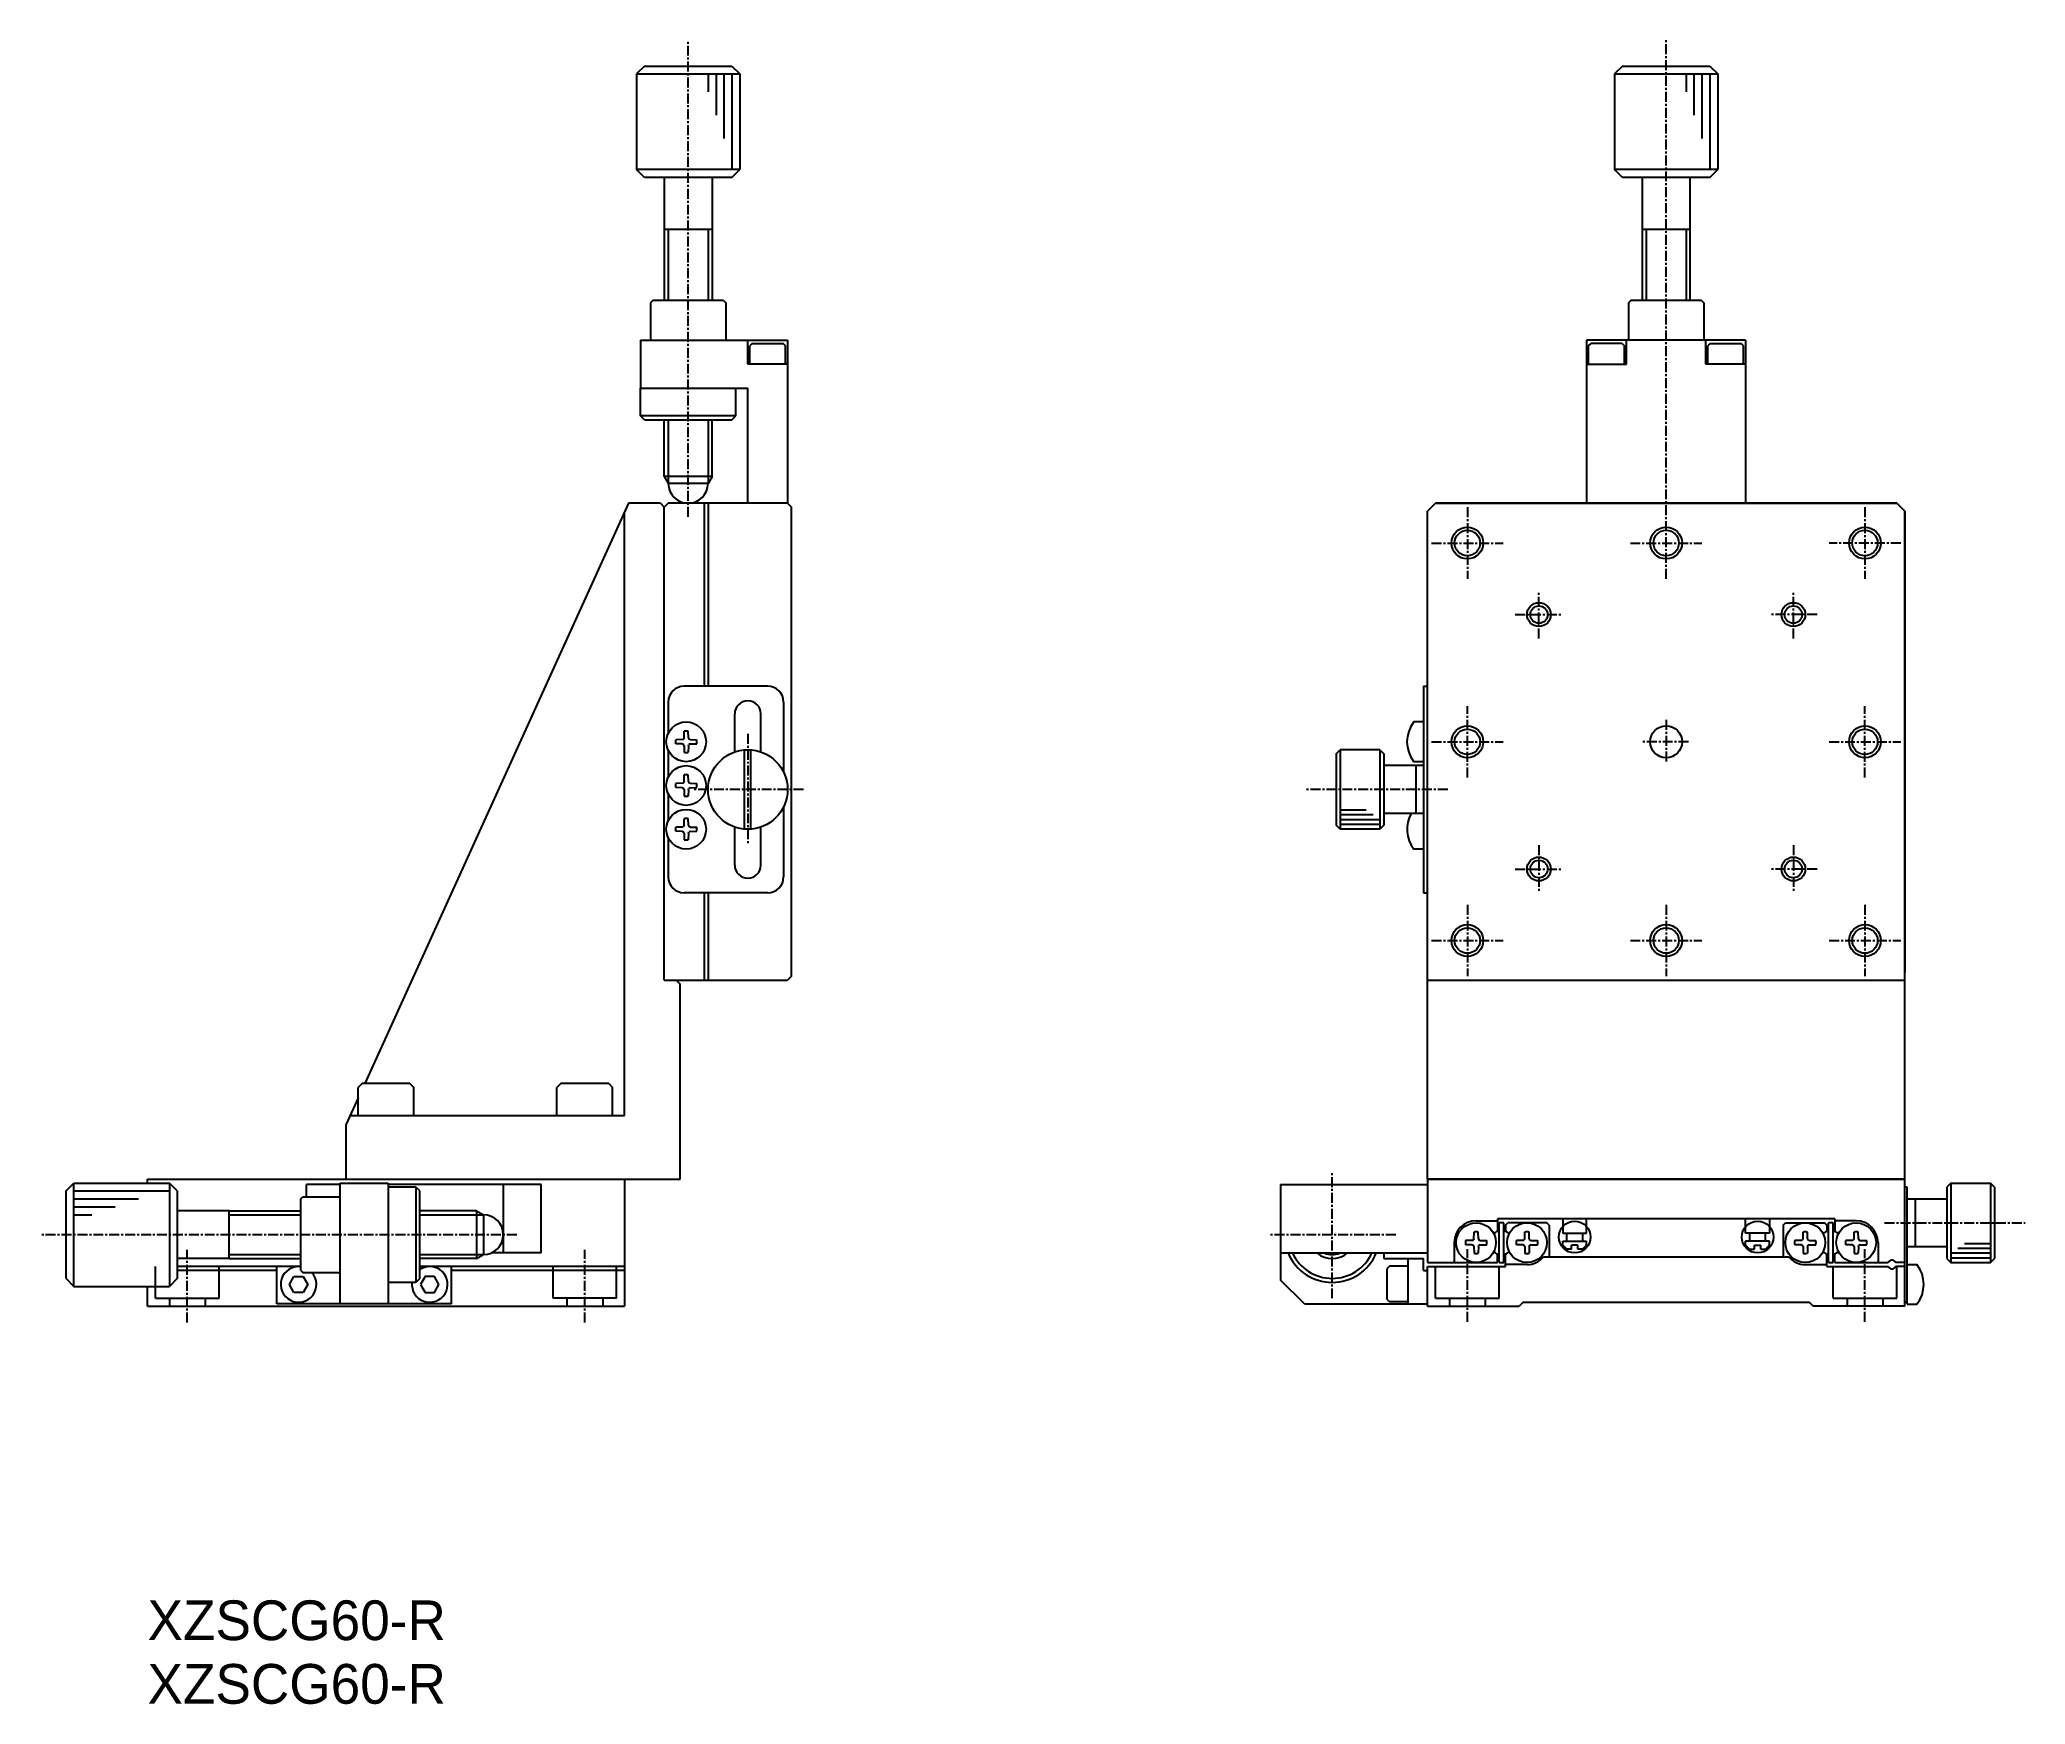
# Model space of a CAD drawing. Extents: x 90 to 340, y -14 to 196.
import ezdxf

# ---------------------------------------------------------------- set-up
doc = ezdxf.new("R2010")
doc.units = 0
doc.linetypes.add('CENTER', pattern=[2, 1.25, -0.25, 0.25, -0.25])
doc.layers.get('0').update_dxf_attribs({"linetype": 'CONTINUOUS'})
doc.layers.add('CENTER', color=1, linetype='CENTER')

msp = doc.modelspace()

# ---------------------------------------------------------------- linework, layer by layer
at = {"color": 7, "linetype": 'CONTINUOUS'}
for p, q in [((166.46, 192.42), (165.46, 191.42)), ((166.46, 192.42), (177.46, 192.42)), ((177.46, 192.42), (178.46, 191.42)), ((289.46, 192.42), (288.46, 191.42)), ((289.46, 192.42), (300.46, 192.42)), ((300.46, 192.42), (301.46, 191.42)), ((165.46, 191.42), (165.46, 179.42)), ((178.46, 191.42), (178.46, 179.42)), ((288.46, 191.42), (288.46, 179.42)), ((301.46, 191.42), (301.46, 179.42)), ((166.46, 178.42), (165.46, 179.42)), ((177.46, 178.42), (166.46, 178.42)), ((168.96, 178.42), (168.96, 162.92)), ((174.96, 178.42), (174.96, 162.92)), ((177.46, 178.42), (178.46, 179.42)), ((289.46, 178.42), (288.46, 179.42)), ((300.46, 178.42), (289.46, 178.42)), ((291.96, 178.42), (291.96, 162.92)), ((297.96, 178.42), (297.96, 162.92)), ((300.46, 178.42), (301.46, 179.42)), ((168.96, 171.92), (174.96, 171.92)), ((291.96, 171.92), (297.96, 171.92)), ((167.51, 162.92), (167.21, 162.62)), ((167.21, 162.62), (167.21, 157.92)), ((176.41, 162.92), (167.51, 162.92)), ((176.41, 162.92), (176.71, 162.62)), ((176.71, 162.62), (176.71, 157.92)), ((290.51, 162.92), (290.21, 162.62)), ((290.21, 162.62), (290.21, 157.92)), ((299.41, 162.92), (290.51, 162.92)), ((299.41, 162.92), (299.71, 162.62)), ((299.71, 162.62), (299.71, 157.92)), ((165.96, 157.92), (165.96, 151.92)), ((165.96, 157.92), (184.46, 157.92)), ((179.46, 154.92), (179.46, 157.92)), ((180.01, 157.52), (179.71, 157.22)), ((180.01, 157.52), (183.91, 157.52)), ((184.21, 157.22), (183.91, 157.52)), ((184.46, 157.92), (184.46, 137.42)), ((304.96, 157.92), (284.96, 157.92)), ((284.96, 157.92), (284.96, 137.42)), ((285.21, 157.22), (285.51, 157.52)), ((289.41, 157.52), (285.51, 157.52)), ((289.41, 157.52), (289.71, 157.22)), ((289.96, 154.92), (289.96, 157.92)), ((299.96, 154.92), (299.96, 157.92)), ((300.51, 157.52), (300.21, 157.22)), ((300.51, 157.52), (304.41, 157.52)), ((304.71, 157.22), (304.41, 157.52)), ((304.96, 157.92), (304.96, 137.42)), ((184.46, 154.92), (179.46, 154.92)), ((179.71, 154.92), (179.71, 157.22)), ((184.21, 154.92), (184.21, 157.22)), ((284.96, 154.92), (289.96, 154.92)), ((285.21, 154.92), (285.21, 157.22)), ((289.71, 154.92), (289.71, 157.22)), ((304.96, 154.92), (299.96, 154.92)), ((300.21, 154.92), (300.21, 157.22)), ((304.71, 154.92), (304.71, 157.22)), ((165.96, 148.42), (165.96, 151.92)), ((165.96, 151.92), (179.46, 151.92)), ((177.96, 148.42), (177.96, 151.92)), ((179.46, 137.42), (179.46, 151.92)), ((166.46, 147.92), (165.96, 148.42)), ((166.46, 147.92), (177.46, 147.92)), ((168.96, 140.79), (168.96, 147.92)), ((174.96, 140.79), (174.96, 147.92)), ((177.46, 147.92), (177.96, 148.42)), ((168.96, 140.79), (169.46, 139.92)), ((174.96, 140.79), (168.96, 140.79)), ((174.46, 139.92), (169.46, 139.92)), ((174.96, 140.79), (174.46, 139.92)), ((164.46, 137.42), (131.28, 64.42)), ((168.46, 137.42), (164.46, 137.42)), ((168.46, 137.42), (168.96, 136.92)), ((168.96, 136.92), (169.46, 137.42)), ((184.46, 137.42), (169.46, 137.42)), ((173.96, 137.42), (173.96, 114.42)), ((174.46, 137.42), (174.46, 114.42)), ((184.46, 137.42), (184.96, 136.92)), ((265.96, 137.42), (264.96, 136.42)), ((265.96, 137.42), (264.96, 136.42)), ((265.96, 137.42), (323.96, 137.42)), ((323.96, 137.42), (265.96, 137.42)), ((324.96, 136.42), (323.96, 137.42)), ((323.96, 137.42), (324.96, 136.42)), ((163.96, 60.42), (163.96, 136.32)), ((168.96, 77.42), (168.96, 136.92)), ((184.96, 77.92), (184.96, 136.92)), ((264.96, 52.42), (264.96, 136.42)), ((264.96, 78.42), (264.96, 136.42)), ((324.96, 52.42), (324.96, 136.42)), ((324.96, 136.42), (324.96, 78.42)), ((169.46, 112.42), (169.46, 108.51)), ((181.96, 114.42), (171.46, 114.42)), ((183.96, 112.42), (183.96, 103.6)), ((264.46, 114.42), (264.96, 114.42)), ((264.46, 114.42), (264.46, 88.42)), ((177.81, 106.07), (177.81, 110.92)), ((181.11, 106.21), (181.11, 110.92)), ((264.46, 109.92), (263.24, 109.92)), ((171.23, 107.7), (170.39, 107.68)), ((171.23, 107.7), (171.36, 107.76)), ((171.44, 107.92), (171.36, 107.76)), ((171.44, 107.92), (171.45, 108.75)), ((171.99, 107.92), (171.97, 108.75)), ((171.99, 107.92), (172.06, 107.76)), ((172.19, 107.7), (172.06, 107.76)), ((172.19, 107.7), (173.04, 107.68)), ((169.46, 106.33), (169.46, 103.01)), ((171.23, 107.15), (170.39, 107.16)), ((171.23, 107.15), (171.36, 107.09)), ((171.44, 106.92), (171.36, 107.09)), ((171.44, 106.92), (171.45, 106.1)), ((171.99, 106.92), (171.97, 106.1)), ((171.99, 106.92), (172.06, 107.09)), ((172.19, 107.15), (172.06, 107.09)), ((172.19, 107.15), (173.04, 107.16)), ((179.06, 96.44), (179.06, 106.41)), ((179.86, 96.44), (179.86, 106.41)), ((253.46, 105.92), (253.96, 106.42)), ((253.46, 105.92), (253.46, 96.92)), ((258.96, 106.42), (253.96, 106.42)), ((258.96, 106.42), (259.46, 105.92)), ((259.46, 105.92), (259.46, 96.92)), ((264.46, 104.92), (263.24, 104.92)), ((171.44, 102.42), (171.36, 102.26)), ((171.44, 102.42), (171.45, 103.25)), ((171.99, 102.42), (171.97, 103.25)), ((171.99, 102.42), (172.06, 102.26)), ((264.46, 104.42), (259.46, 104.42)), ((263.46, 104.42), (263.46, 98.42)), ((169.46, 100.83), (169.46, 97.51)), ((171.23, 102.2), (170.39, 102.18)), ((171.23, 101.65), (170.39, 101.66)), ((171.23, 102.2), (171.36, 102.26)), ((171.23, 101.65), (171.36, 101.59)), ((171.44, 101.42), (171.36, 101.59)), ((171.44, 101.42), (171.45, 100.6)), ((171.99, 101.42), (171.97, 100.6)), ((171.99, 101.42), (172.06, 101.59)), ((172.19, 102.2), (172.06, 102.26)), ((172.19, 101.65), (172.06, 101.59)), ((172.19, 102.2), (173.04, 102.18)), ((172.19, 101.65), (173.04, 101.66)), ((171.44, 96.92), (171.45, 97.75)), ((171.99, 96.92), (171.97, 97.75)), ((183.96, 99.24), (183.96, 90.42)), ((264.46, 98.42), (259.46, 98.42)), ((169.46, 95.33), (169.46, 90.42)), ((171.23, 96.7), (170.39, 96.68)), ((171.23, 96.15), (170.39, 96.16)), ((171.23, 96.7), (171.36, 96.76)), ((171.23, 96.15), (171.36, 96.09)), ((171.44, 96.92), (171.36, 96.76)), ((171.44, 95.92), (171.36, 96.09)), ((171.44, 95.92), (171.45, 95.1)), ((171.99, 95.92), (171.97, 95.1)), ((171.99, 96.92), (172.06, 96.76)), ((171.99, 95.92), (172.06, 96.09)), ((172.19, 96.7), (172.06, 96.76)), ((172.19, 96.15), (172.06, 96.09)), ((172.19, 96.7), (173.04, 96.68)), ((172.19, 96.15), (173.04, 96.16)), ((177.81, 91.92), (177.81, 96.78)), ((181.11, 91.92), (181.11, 96.64)), ((253.96, 96.42), (253.46, 96.92)), ((258.96, 96.42), (253.96, 96.42)), ((259.46, 96.92), (258.96, 96.42)), ((264.46, 93.92), (263.24, 93.92)), ((181.96, 88.42), (171.46, 88.42)), ((173.96, 88.42), (173.96, 77.42)), ((174.46, 88.42), (174.46, 77.42)), ((264.46, 88.42), (264.96, 88.42)), ((168.96, 77.42), (184.46, 77.42)), ((170.46, 77.42), (170.96, 76.92)), ((184.96, 77.92), (184.46, 77.42)), ((264.96, 77.42), (324.96, 77.42)), ((170.96, 52.42), (170.96, 76.92)), ((130.46, 62.62), (128.96, 59.32)), ((130.96, 64.42), (130.46, 63.92)), ((130.46, 60.42), (130.46, 63.92)), ((136.96, 64.42), (130.96, 64.42)), ((136.96, 64.42), (137.46, 63.92)), ((137.46, 60.42), (137.46, 63.92)), ((155.96, 64.42), (155.46, 63.92)), ((155.46, 60.42), (155.46, 63.92)), ((161.96, 64.42), (155.96, 64.42)), ((161.96, 64.42), (162.46, 63.92)), ((162.46, 60.42), (162.46, 63.92)), ((129.46, 60.42), (163.96, 60.42)), ((128.96, 52.42), (128.96, 59.32)), ((93.71, 50.92), (94.71, 51.92)), ((93.71, 39.92), (93.71, 50.92)), ((94.71, 51.92), (106.71, 51.92)), ((103.96, 52.42), (170.96, 52.42)), ((103.96, 51.92), (103.96, 52.42)), ((107.71, 50.92), (106.71, 51.92)), ((107.71, 50.92), (107.71, 39.92)), ((123.21, 49.87), (123.51, 50.17)), ((123.51, 50.17), (128.21, 50.17)), ((123.96, 50.17), (123.96, 51.72)), ((128.21, 51.72), (123.96, 51.72)), ((128.21, 51.92), (134.21, 51.92)), ((128.21, 36.72), (128.21, 51.92)), ((134.21, 51.92), (134.21, 36.72)), ((153.46, 51.72), (134.21, 51.72)), ((137.71, 51.42), (134.21, 51.42)), ((137.71, 51.42), (137.71, 39.42)), ((138.21, 50.92), (137.71, 51.42)), ((138.21, 39.92), (138.21, 50.92)), ((148.71, 51.72), (148.71, 43.12)), ((153.46, 43.12), (153.46, 51.72)), ((163.96, 52.42), (163.96, 36.42)), ((246.46, 51.72), (246.46, 39.72)), ((246.46, 51.72), (264.96, 51.72)), ((264.96, 52.42), (324.96, 52.42)), ((264.96, 52.42), (264.96, 41.92)), ((324.96, 52.42), (264.96, 52.42)), ((324.96, 36.42), (324.96, 52.42)), ((325.26, 51.42), (324.96, 51.42)), ((325.26, 36.67), (325.26, 51.42)), ((330.76, 51.92), (330.26, 51.42)), ((330.26, 51.42), (330.26, 42.42)), ((330.76, 51.92), (335.76, 51.92)), ((336.26, 51.42), (335.76, 51.92)), ((336.26, 51.42), (336.26, 42.42)), ((114.21, 48.42), (107.71, 48.42)), ((114.21, 48.42), (123.21, 48.42)), ((114.21, 42.42), (114.21, 48.42)), ((123.21, 49.87), (123.21, 40.97)), ((145.35, 48.42), (138.21, 48.42)), ((145.35, 48.42), (146.21, 47.92)), ((145.35, 48.42), (145.35, 42.42)), ((146.21, 47.92), (146.21, 42.92)), ((325.26, 49.92), (330.26, 49.92)), ((326.26, 49.92), (326.26, 43.92)), ((270.79, 44.92), (270.8, 45.75)), ((271.06, 47.17), (273.76, 47.17)), ((271.34, 44.92), (271.32, 45.75)), ((316.16, 47.42), (273.76, 47.42)), ((273.76, 47.42), (273.76, 45.84)), ((273.96, 41.92), (273.96, 46.92)), ((274.56, 46.92), (273.96, 46.92)), ((274.56, 41.92), (274.56, 46.92)), ((274.76, 46.62), (275.06, 46.92)), ((274.76, 46.62), (274.76, 45.84)), ((279.96, 46.92), (275.06, 46.92)), ((277.19, 44.92), (277.2, 45.75)), ((277.74, 44.92), (277.72, 45.75)), ((280.26, 46.62), (279.96, 46.92)), ((280.26, 46.62), (280.26, 42.62)), ((281.96, 47.42), (281.96, 45.62)), ((281.96, 45.62), (284.96, 45.62)), ((282.46, 44.62), (282.46, 45.62)), ((284.46, 45.62), (284.46, 44.62)), ((284.96, 45.62), (284.96, 47.42)), ((304.96, 45.62), (304.96, 47.42)), ((307.96, 45.62), (304.96, 45.62)), ((305.46, 45.62), (305.46, 44.62)), ((307.46, 44.62), (307.46, 45.62)), ((307.96, 47.42), (307.96, 45.62)), ((309.66, 46.62), (309.96, 46.92)), ((309.66, 46.62), (309.66, 42.62)), ((309.96, 46.92), (314.86, 46.92)), ((312.19, 44.92), (312.2, 45.75)), ((312.74, 44.92), (312.72, 45.75)), ((315.16, 46.62), (314.86, 46.92)), ((315.16, 46.62), (315.16, 45.84)), ((315.36, 41.92), (315.36, 46.92)), ((315.96, 46.92), (315.36, 46.92)), ((315.96, 41.92), (315.96, 46.92)), ((316.16, 47.42), (316.16, 45.84)), ((318.86, 47.17), (316.16, 47.17)), ((318.59, 44.92), (318.6, 45.75)), ((319.14, 44.92), (319.12, 45.75)), ((145.35, 42.42), (146.21, 42.92)), ((153.46, 43.12), (147.19, 43.12)), ((246.46, 43.12), (264.96, 43.12)), ((259.46, 43.12), (259.46, 42.42)), ((268.31, 44.42), (268.31, 41.92)), ((270.58, 44.7), (269.74, 44.68)), ((270.58, 44.15), (269.74, 44.16)), ((270.58, 44.7), (270.71, 44.76)), ((270.58, 44.15), (270.71, 44.09)), ((270.79, 44.92), (270.71, 44.76)), ((270.79, 43.92), (270.71, 44.09)), ((270.79, 43.92), (270.8, 43.1)), ((271.34, 43.92), (271.32, 43.1)), ((271.34, 44.92), (271.41, 44.76)), ((271.34, 43.92), (271.41, 44.09)), ((271.54, 44.7), (271.41, 44.76)), ((271.54, 44.15), (271.41, 44.09)), ((271.54, 44.7), (272.39, 44.68)), ((271.54, 44.15), (272.39, 44.16)), ((273.76, 41.92), (273.76, 43.01)), ((274.76, 41.42), (274.76, 43.01)), ((276.98, 44.7), (276.14, 44.68)), ((276.98, 44.15), (276.14, 44.16)), ((276.98, 44.7), (277.11, 44.76)), ((276.98, 44.15), (277.11, 44.09)), ((277.19, 44.92), (277.11, 44.76)), ((277.19, 43.92), (277.11, 44.09)), ((277.19, 43.92), (277.2, 43.1)), ((277.74, 43.92), (277.72, 43.1)), ((277.74, 44.92), (277.81, 44.76)), ((277.74, 43.92), (277.81, 44.09)), ((277.94, 44.7), (277.81, 44.76)), ((277.94, 44.15), (277.81, 44.09)), ((277.94, 44.7), (278.79, 44.68)), ((277.94, 44.15), (278.79, 44.16)), ((279.54, 42.62), (310.38, 42.62)), ((281.96, 44.62), (284.96, 44.62)), ((281.96, 44.12), (281.96, 44.62)), ((281.96, 44.12), (282.46, 43.62)), ((283.06, 43.62), (282.46, 43.62)), ((283.06, 43.62), (283.06, 44.12)), ((283.86, 44.12), (283.06, 44.12)), ((283.86, 43.62), (283.86, 44.12)), ((284.46, 43.62), (283.86, 43.62)), ((284.96, 44.12), (284.46, 43.62)), ((284.96, 44.12), (284.96, 44.62)), ((307.96, 44.62), (304.96, 44.62)), ((304.96, 44.12), (304.96, 44.62)), ((304.96, 44.12), (305.46, 43.62)), ((305.46, 43.62), (306.06, 43.62)), ((306.06, 44.12), (306.86, 44.12)), ((306.06, 43.62), (306.06, 44.12)), ((306.86, 43.62), (306.86, 44.12)), ((306.86, 43.62), (307.46, 43.62)), ((307.96, 44.12), (307.46, 43.62)), ((307.96, 44.12), (307.96, 44.62)), ((311.98, 44.7), (311.14, 44.68)), ((311.98, 44.15), (311.14, 44.16)), ((311.98, 44.7), (312.11, 44.76)), ((311.98, 44.15), (312.11, 44.09)), ((312.19, 44.92), (312.11, 44.76)), ((312.19, 43.92), (312.11, 44.09)), ((312.19, 43.92), (312.2, 43.1)), ((312.74, 43.92), (312.72, 43.1)), ((312.74, 44.92), (312.81, 44.76)), ((312.74, 43.92), (312.81, 44.09)), ((312.94, 44.7), (312.81, 44.76)), ((312.94, 44.15), (312.81, 44.09)), ((312.94, 44.7), (313.79, 44.68)), ((312.94, 44.15), (313.79, 44.16)), ((315.16, 41.42), (315.16, 43.01)), ((316.16, 41.92), (316.16, 43.01)), ((318.38, 44.7), (317.54, 44.68)), ((318.38, 44.15), (317.54, 44.16)), ((318.38, 44.7), (318.51, 44.76)), ((318.38, 44.15), (318.51, 44.09)), ((318.59, 44.92), (318.51, 44.76)), ((318.59, 43.92), (318.51, 44.09)), ((318.59, 43.92), (318.6, 43.1)), ((319.14, 43.92), (319.12, 43.1)), ((319.14, 44.92), (319.21, 44.76)), ((319.14, 43.92), (319.21, 44.09)), ((319.34, 44.7), (319.21, 44.76)), ((319.34, 44.15), (319.21, 44.09)), ((319.34, 44.7), (320.19, 44.68)), ((319.34, 44.15), (320.19, 44.16)), ((321.61, 44.42), (321.61, 41.92)), ((325.26, 43.92), (330.26, 43.92)), ((114.21, 42.42), (107.71, 42.42)), ((122.96, 41.42), (107.71, 41.42)), ((120.21, 40.92), (107.71, 40.92)), ((114.21, 42.42), (123.21, 42.42)), ((120.21, 36.72), (120.21, 41.42)), ((121.81, 39.17), (122.38, 40.17)), ((122.38, 40.17), (123.54, 40.17)), ((123.21, 40.97), (123.51, 40.67)), ((123.51, 40.67), (128.21, 40.67)), ((123.54, 40.17), (124.12, 39.17)), ((145.35, 42.42), (138.21, 42.42)), ((163.96, 41.42), (138.21, 41.42)), ((138.88, 40.17), (138.31, 39.17)), ((140.04, 40.17), (138.88, 40.17)), ((140.62, 39.17), (140.04, 40.17)), ((142.21, 36.72), (142.21, 41.42)), ((163.96, 40.92), (142.21, 40.92)), ((259.46, 42.42), (264.46, 42.42)), ((260.16, 41.47), (259.86, 41.17)), ((259.86, 37.27), (259.86, 41.17)), ((262.46, 41.47), (260.16, 41.47)), ((262.46, 42.42), (262.46, 36.72)), ((264.46, 40.92), (264.46, 42.42)), ((264.46, 40.92), (264.96, 40.92)), ((264.96, 41.92), (273.76, 41.92)), ((264.96, 41.42), (274.76, 41.42)), ((264.96, 36.42), (264.96, 41.42)), ((273.96, 41.92), (274.56, 41.92)), ((277.46, 41.67), (274.76, 41.67)), ((312.46, 41.67), (315.16, 41.67)), ((315.16, 41.42), (322.9, 41.42)), ((315.36, 41.92), (315.96, 41.92)), ((316.16, 41.92), (322.9, 41.92)), ((324.96, 41.92), (323.82, 41.92)), ((324.96, 41.42), (323.82, 41.42)), ((325.26, 41.67), (326.48, 41.67)), ((330.26, 42.42), (330.76, 41.92)), ((330.76, 41.92), (335.76, 41.92)), ((335.76, 41.92), (336.26, 42.42)), ((93.71, 39.92), (94.71, 38.92)), ((94.71, 38.92), (106.71, 38.92)), ((103.96, 36.42), (103.96, 38.92)), ((107.71, 39.92), (106.71, 38.92)), ((122.38, 38.17), (121.81, 39.17)), ((123.54, 38.17), (122.38, 38.17)), ((124.12, 39.17), (123.54, 38.17)), ((137.71, 39.42), (134.21, 39.42)), ((138.21, 39.92), (137.71, 39.42)), ((138.31, 39.17), (138.88, 38.17)), ((138.88, 38.17), (140.04, 38.17)), ((140.04, 38.17), (140.62, 39.17)), ((249.46, 36.72), (246.46, 39.72)), ((103.96, 36.42), (163.96, 36.42)), ((142.21, 36.72), (120.21, 36.72)), ((249.46, 36.72), (264.96, 36.72)), ((259.86, 37.27), (260.16, 36.97)), ((262.46, 36.97), (260.16, 36.97)), ((264.96, 36.42), (276.46, 36.42)), ((276.96, 36.92), (276.46, 36.42)), ((276.96, 36.92), (312.96, 36.92)), ((313.46, 36.42), (312.96, 36.92)), ((324.96, 36.42), (313.46, 36.42)), ((325.26, 36.92), (324.96, 36.92)), ((325.26, 36.67), (326.48, 36.67))]:
    msp.add_line(p, q, dxfattribs=at)
at = {"color": 3, "linetype": 'CONTINUOUS'}
for p, q in [((165.46, 191.42), (178.46, 191.42)), ((174.46, 191.42), (174.46, 189.19)), ((175.46, 191.42), (175.46, 186.25)), ((176.46, 191.42), (176.46, 183.31)), ((177.46, 191.42), (177.46, 179.42)), ((288.46, 191.42), (301.46, 191.42)), ((297.46, 191.42), (297.46, 189.19)), ((298.46, 191.42), (298.46, 186.25)), ((299.46, 191.42), (299.46, 183.31)), ((300.46, 191.42), (300.46, 179.42)), ((178.46, 179.42), (165.46, 179.42)), ((301.46, 179.42), (288.46, 179.42)), ((169.46, 171.92), (169.46, 162.92)), ((174.46, 171.92), (174.46, 162.92)), ((292.46, 171.92), (292.46, 162.92)), ((297.46, 171.92), (297.46, 162.92)), ((177.96, 148.42), (165.96, 148.42)), ((169.46, 147.92), (169.46, 139.92)), ((174.46, 147.92), (174.46, 139.92)), ((253.96, 106.42), (253.96, 96.42)), ((258.96, 106.42), (258.96, 96.42)), ((257.23, 98.82), (253.96, 98.82)), ((258.1, 98.22), (253.96, 98.22)), ((258.96, 97.62), (253.96, 97.62)), ((258.96, 97.02), (253.96, 97.02)), ((94.71, 38.92), (94.71, 51.92)), ((94.71, 50.92), (106.71, 50.92)), ((106.71, 51.92), (106.71, 38.92)), ((330.76, 51.92), (330.76, 41.92)), ((335.76, 51.92), (335.76, 41.92)), ((94.71, 49.92), (102.83, 49.92)), ((94.71, 48.92), (99.88, 48.92)), ((94.71, 47.92), (96.95, 47.92)), ((114.21, 47.92), (123.21, 47.92)), ((138.21, 47.92), (146.21, 47.92)), ((114.21, 42.92), (123.21, 42.92)), ((138.21, 42.92), (146.21, 42.92)), ((330.76, 43.12), (335.76, 43.12)), ((330.76, 42.52), (335.76, 42.52)), ((331.63, 43.72), (335.76, 43.72)), ((332.5, 44.32), (335.76, 44.32)), ((104.96, 37.42), (104.96, 41.42)), ((112.96, 37.42), (112.96, 41.42)), ((154.96, 37.42), (154.96, 41.42)), ((162.96, 37.42), (162.96, 41.42)), ((265.96, 37.42), (265.96, 41.42)), ((273.96, 37.42), (273.96, 41.42)), ((315.96, 37.42), (315.96, 41.42)), ((323.96, 37.42), (323.96, 41.42)), ((104.96, 37.42), (112.96, 37.42)), ((106.71, 37.42), (106.71, 36.42)), ((111.21, 37.42), (111.21, 36.42)), ((162.96, 37.42), (154.96, 37.42)), ((156.71, 37.42), (156.71, 36.42)), ((161.21, 37.42), (161.21, 36.42)), ((265.96, 37.42), (273.96, 37.42)), ((267.71, 37.42), (267.71, 36.42)), ((272.21, 37.42), (272.21, 36.42)), ((315.96, 37.42), (323.96, 37.42)), ((317.71, 37.42), (317.71, 36.42)), ((322.21, 37.42), (322.21, 36.42))]:
    msp.add_line(p, q, dxfattribs=at)
for centre, radius in [((269.96, 132.42), 2), ((294.96, 132.42), 2), ((319.96, 132.42), 2), ((278.96, 123.42), 1.5), ((310.96, 123.42), 1.5), ((269.96, 107.42), 2), ((319.96, 107.42), 2), ((278.96, 91.42), 1.5), ((310.96, 91.42), 1.5), ((269.96, 82.42), 2), ((294.96, 82.42), 2), ((319.96, 82.42), 2), ((283.46, 45.12), 2), ((306.46, 45.12), 2)]:
    msp.add_circle(centre, radius, dxfattribs=at)
at = {"color": 7, "linetype": 'CONTINUOUS'}
for centre, radius in [((269.96, 132.42), 1.6), ((294.96, 132.42), 1.6), ((319.96, 132.42), 1.6), ((278.96, 123.42), 1.1), ((310.96, 123.42), 1.1), ((171.71, 107.42), 2.5), ((269.96, 107.42), 1.6), ((294.96, 107.42), 2), ((319.96, 107.42), 1.6), ((179.46, 101.42), 5), ((171.71, 101.92), 2.5), ((171.71, 96.42), 2.5), ((278.96, 91.42), 1.1), ((310.96, 91.42), 1.1), ((269.96, 82.42), 1.6), ((294.96, 82.42), 1.6), ((319.96, 82.42), 1.6), ((271.06, 44.42), 2.5), ((277.46, 44.42), 2.5), ((312.46, 44.42), 2.5), ((318.86, 44.42), 2.5)]:
    msp.add_circle(centre, radius, dxfattribs=at)
for centre, radius, start, end in [((171.96, 139.92), 2.5, 180, 0), ((171.46, 112.42), 2, 90, 180), ((179.46, 110.92), 1.65, 0, 180), ((181.96, 112.42), 2, 0, 90), ((266.36, 107.42), 4, 141.3178, 218.6822), ((171.71, 107.42), 1.35, 168.8959, 191.1041), ((171.71, 107.42), 1.35, 78.8959, 101.1041), ((171.71, 107.42), 1.35, 348.8959, 11.1041), ((171.71, 107.42), 1.35, 258.8959, 281.1041), ((171.71, 101.92), 1.35, 78.8959, 101.1041), ((171.71, 101.92), 1.35, 168.8959, 191.1041), ((171.71, 101.92), 1.35, 258.8959, 281.1041), ((171.71, 101.92), 1.35, 348.8959, 11.1041), ((171.71, 96.42), 1.35, 78.8959, 101.1041), ((266.36, 96.42), 4, 150, 218.6822), ((171.71, 96.42), 1.35, 168.8959, 191.1041), ((171.71, 96.42), 1.35, 258.8959, 281.1041), ((171.71, 96.42), 1.35, 348.8959, 11.1041), ((171.46, 90.42), 2, 180, 270), ((179.46, 91.92), 1.65, 180, 0), ((181.96, 90.42), 2, 270, 0), ((146.21, 45.42), 2.5, 270, 90), ((271.06, 44.42), 2.75, 90, 180), ((271.06, 44.42), 1.35, 78.8959, 101.1041), ((274.26, 44.42), 1.5, 101.5369, 130.5416), ((274.26, 44.42), 1.5, 49.4584, 78.463), ((277.46, 44.42), 1.35, 78.8959, 101.1041), ((312.46, 44.42), 1.35, 78.8959, 101.1041), ((315.66, 44.42), 1.5, 101.5369, 130.5416), ((315.66, 44.42), 1.5, 49.4584, 78.463), ((318.86, 44.42), 1.35, 78.8959, 101.1041), ((318.86, 44.42), 2.75, 0, 90), ((252.96, 45.42), 6, 202.5403, 337.4597), ((252.96, 45.42), 3, 230.0556, 309.9444), ((252.96, 45.42), 2.5, 246.9263, 293.0737), ((271.06, 44.42), 1.35, 168.8959, 191.1041), ((271.06, 44.42), 1.35, 258.8959, 281.1041), ((271.06, 44.42), 1.35, 348.8959, 11.1041), ((274.26, 44.42), 1.5, 229.4584, 258.463), ((274.26, 44.42), 1.5, 281.537, 310.5416), ((277.46, 44.42), 1.35, 168.8959, 191.1041), ((277.46, 44.42), 1.35, 258.8959, 281.1041), ((277.46, 44.42), 2.75, 270, 319.1149), ((277.46, 44.42), 1.35, 348.8959, 11.1041), ((312.46, 44.42), 2.75, 220.8851, 270), ((312.46, 44.42), 1.35, 168.8959, 191.1041), ((312.46, 44.42), 1.35, 258.8959, 281.1041), ((312.46, 44.42), 1.35, 348.8959, 11.1041), ((315.66, 44.42), 1.5, 229.4584, 258.463), ((315.66, 44.42), 1.5, 281.537, 310.5416), ((318.86, 44.42), 1.35, 168.8959, 191.1041), ((318.86, 44.42), 1.35, 258.8959, 281.1041), ((318.86, 44.42), 1.35, 348.8959, 11.1041), ((122.96, 39.17), 2.25, 83.6206, 41.8103), ((139.46, 39.17), 2.25, 173.6206, 123.749), ((323.36, 41.72), 0.5, 23.5782, 156.4218), ((323.36, 41.62), 0.5, 203.5782, 336.4218), ((323.36, 39.17), 4, 321.3178, 38.6822)]:
    msp.add_arc(centre, radius, start, end, dxfattribs=at)
at = {"color": 3, "linetype": 'CONTINUOUS'}
msp.add_arc((252.96, 45.42), 5.5, 204.7199, 335.2801, dxfattribs=at)
at = {"layer": 'CENTER', "color": 1, "linetype": 'CENTER'}
for p, q in [((171.96, 135.73), (171.96, 195.73)), ((294.96, 127.92), (294.96, 195.73)), ((269.96, 136.92), (269.96, 127.92)), ((319.96, 136.92), (319.96, 127.92)), ((265.46, 132.42), (274.46, 132.42)), ((290.46, 132.42), (299.46, 132.42)), ((324.46, 132.42), (315.46, 132.42)), ((278.96, 120.42), (278.96, 126.42)), ((310.96, 120.42), (310.96, 126.42)), ((275.96, 123.42), (281.96, 123.42)), ((313.96, 123.42), (307.96, 123.42)), ((269.96, 102.92), (269.96, 111.92)), ((294.96, 110.18), (294.96, 104.77)), ((319.96, 102.92), (319.96, 111.92)), ((179.46, 108.42), (179.46, 94.42)), ((265.46, 107.42), (274.46, 107.42)), ((297.78, 107.42), (291.83, 107.42)), ((315.46, 107.42), (324.46, 107.42)), ((186.46, 101.42), (172.46, 101.42)), ((267.49, 101.42), (249.59, 101.42)), ((278.96, 94.42), (278.96, 88.42)), ((310.96, 94.42), (310.96, 88.42)), ((275.96, 91.42), (281.96, 91.42)), ((313.96, 91.42), (307.96, 91.42)), ((269.96, 86.92), (269.96, 77.92)), ((294.96, 86.92), (294.96, 77.92)), ((319.96, 86.92), (319.96, 77.92)), ((265.46, 82.42), (274.46, 82.42)), ((290.46, 82.42), (299.46, 82.42)), ((315.46, 82.42), (324.46, 82.42)), ((252.96, 37.42), (252.96, 53.42)), ((150.4, 45.42), (90.4, 45.42)), ((260.96, 45.42), (244.96, 45.42)), ((322.44, 46.92), (340.13, 46.92)), ((108.96, 34.37), (108.96, 43.51)), ((158.96, 34.37), (158.96, 43.51)), ((269.96, 34.47), (269.96, 43.62)), ((319.96, 34.47), (319.96, 43.62))]:
    msp.add_line(p, q, dxfattribs=at)

# ---------------------------------------------------------------- texts
at = {"color": 7, "linetype": 'CONTINUOUS'}
for p in [(103.96, -5.58), (103.96, -13.58)]:
    msp.add_text('XZSCG60-R', height=5, dxfattribs=at).set_placement(p)

doc.saveas('drawing.dxf')
